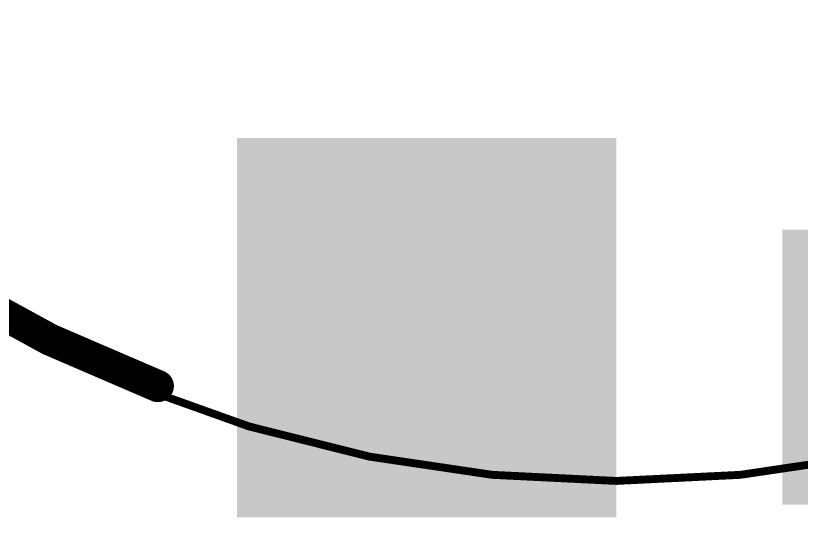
# Model space of a CAD drawing. Extents: x -17 to 166, y -13 to 51.
# Drawn here: x 8.901 to 13.87, y 5.74 to 8.913 of the extents above; entities that cross this region are included whole.
import ezdxf

# ---------------------------------------------------------------- set-up
doc = ezdxf.new("R2010")
doc.units = 0
for name, color, linetype in [('1', 12, 'CONTINUOUS'), ('21', 41, 'CONTINUOUS'), ('51', 53, 'CONTINUOUS')]:
    doc.layers.add(name, color=color, linetype=linetype)

# ---------------------------------------------------------------- blocks, each defined once
blk = doc.blocks.new('RECT')
blk.add_solid([(-0.5, -0.5), (0.5, -0.5), (-0.5, 0.5), (0.5, 0.5)])

msp = doc.modelspace()

# ---------------------------------------------------------------- linework, layer by layer
at = {"layer": '21'}
for points, const_width in [([(5, 16.27, 0.3946), (9.8, 6.57)], 0.2032), ([(9.7821, 6.5224, 1), (9.8179, 6.6176)], 0.1016)]:
    msp.add_lwpolyline(points, format="xyb", dxfattribs=dict(at, const_width=const_width))
at = {"layer": '51', "const_width": 0.05}
msp.add_lwpolyline([(12.7, 5.97, 1), (12.7, 21.97, 1), (12.7, 5.97)], format="xyb", dxfattribs=at)

# ---------------------------------------------------------------- block references
at = {"layer": '1'}
for p, xscale, yscale in [((11.5, 6.94), 2.4, 2.4), ((14.45, 6.69), 1.4, 1.74)]:
    msp.add_blockref('RECT', p, dxfattribs=dict(at, xscale=xscale, yscale=yscale))

doc.saveas('drawing.dxf')
